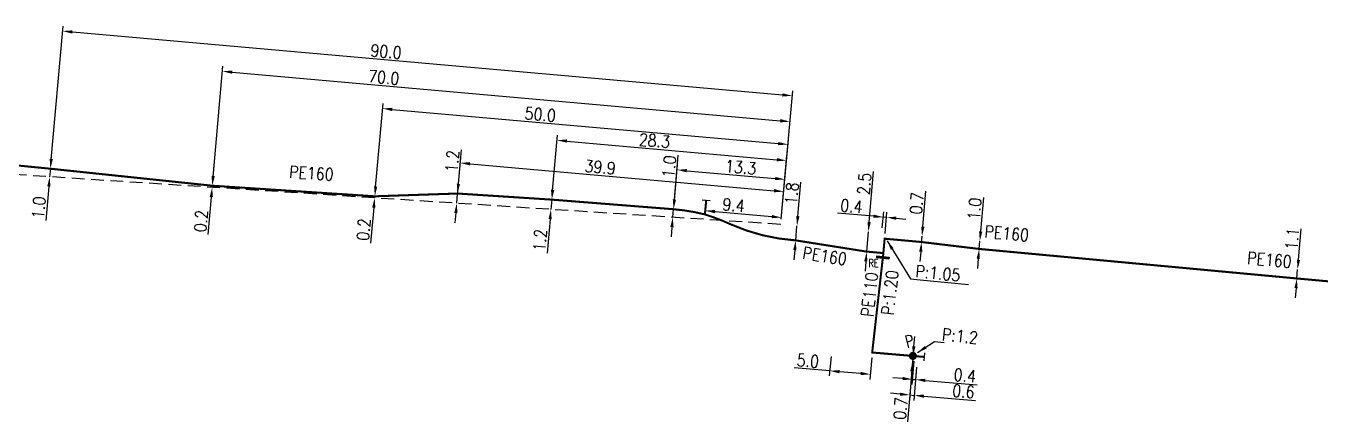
# Model space of a CAD drawing. Header units: millimetres. Extents: x 145011 to 146000, y 128282 to 128813.
# Drawn here: x 145840.1 to 146000.1, y 128367.5 to 128416.1 of the extents above; entities that cross this region are included whole.
import ezdxf
from ezdxf.enums import TextEntityAlignment as Align

# ---------------------------------------------------------------- set-up
doc = ezdxf.new("R2010")
doc.units = ezdxf.units.MM
doc.header["$PDMODE"] = 34
doc.linetypes.add('HIDDEN2', pattern=[4.7625, 3.175, -1.5875])
doc.linetypes.add('L_100_PE', pattern=[14, 10, -1.5, 1, -1.5])
doc.layers.get('0').update_dxf_attribs({"linetype": 'CONTINUOUS'})
doc.layers.get('DEFPOINTS').update_dxf_attribs({"linetype": 'CONTINUOUS'})
for name, color, linetype in [('L_140', 3, 'CONTINUOUS'), ('L_300', 7, 'CONTINUOUS'), ('L_340', 7, 'CONTINUOUS')]:
    doc.layers.add(name, color=color, linetype=linetype)
doc.styles.add('G_ROMANS', font='ROMANS.SHX', dxfattribs={"width": 0.75})
doc.styles.get("Standard").update_dxf_attribs({"font": 'romans.shx', "width": 0.85})
doc.dimstyles.get("Standard").update_dxf_attribs({"dimtxt": 1.5, "dimasz": 1.2, "dimexe": 0.625, "dimexo": 0.625, "dimgap": 0.25, "dimtad": 1, "dimdec": 1, "dimzin": 0, "dimdsep": 46, "dimtxsty": 'Standard', "dimcen": -0.5, "dimadec": 0, "dimazin": 0, "dimtfac": 1, "dimtdec": 1, "dimtmove": 0, "dimatfit": 3, "dimfxl": 0, "dimtolj": 1, "dimtzin": 0, "dimarcsym": 0})

# ---------------------------------------------------------------- blocks, each defined once
blk = doc.blocks.new('L_300_12')
at = {"color": 0, "linetype": 'Continuous', "const_width": 0.497, "flags": 128}
blk.add_lwpolyline([(-0.25, 0, 1), (0.25, 0, 1)], format="xyb", close=True, dxfattribs=at)
at = {"color": 0, "linetype": 'Continuous', "style": 'G_ROMANS', "width": 0.75}
blk.add_text('P', height=1.5, dxfattribs=at).set_placement((0, 1.85), align=Align.MIDDLE)
at = {"color": 0, "linetype": 'Continuous', "style": 'G_ROMANS', "width": 0.75, "flags": 3}
for tag, p in [('DEF_LEG', (0, -5)), ('DEF_COUP', (0, -7.5)), ('DEF_TYPE', (0, -10))]:
    blk.add_attdef(tag, text='', height=1.2, dxfattribs=at).set_placement(p, align=Align.MIDDLE)
blk = doc.blocks.new('L_340_07')
at = {"color": 0, "linetype": 'Continuous', "const_width": 0.25, "flags": 128}
blk.add_lwpolyline([(0, 0), (1.25, 0)], dxfattribs=at)
at = {"color": 0, "linetype": 'Continuous', "flags": 128}
blk.add_lwpolyline([(1.25, -0.5), (1.25, 0.5)], dxfattribs=at)
at = {"color": 0, "linetype": 'Continuous', "style": 'G_ROMANS', "width": 0.75, "flags": 3}
for tag, p in [('DEF_LEG', (0.72, -3.47)), ('DEF_COUP', (0.72, -5.97)), ('DEF_TYPE', (0.72, -8.47))]:
    blk.add_attdef(tag, text='', height=1.2, dxfattribs=at).set_placement(p, align=Align.MIDDLE)
blk = doc.blocks.new('L_340_20')
at = {"linetype": 'Continuous'}
blk.add_hatch(color=0, dxfattribs=at).paths.add_polyline_path([(0.125, 0.75), (-0.125, 0.75), (-0.125, -0.75), (0.125, -0.75)])
at = {"color": 0, "linetype": 'Continuous'}
blk.add_lwpolyline([(-0.125, 0.75), (0.125, 0.75), (0.125, -0.75), (-0.125, -0.75)], close=True, dxfattribs=at)
at = {"color": 0, "linetype": 'Continuous', "width": 0.75}
for tag, height, flags, p in [('RE', 1.5, 8, (0, 3)), ('DEF_LEG', 1.2, 3, (0, -5)), ('DEF_COUP', 1.2, 3, (0, -7.5)), ('DEF_TYPE', 1.2, 3, (0, -10))]:
    blk.add_attdef(tag, text='', height=height, dxfattribs=dict(at, flags=flags)).set_placement(p, align=Align.MIDDLE)
blk = doc.blocks.new('*D50')
at = {"layer": 'DEFPOINTS', "color": 0, "linetype": 'Continuous', "transparency": 16777216}
for p in [(145933.91, 128404.39), (145862.94, 128396.51), (145932.79, 128391.76)]:
    blk.add_point(p, dxfattribs=at)
at = {"layer": 'L_140', "color": 0, "linetype": 'Continuous', "lineweight": -2, "transparency": 16777216}
for p, q in [((145862.99, 128397.13), (145864.24, 128411.2)), ((145865.38, 128410.47), (145932.71, 128404.5)), ((145932.84, 128392.39), (145933.96, 128405.02))]:
    blk.add_line(p, q, dxfattribs=at)
at = {"layer": 'L_140', "color": 0, "linetype": 'Continuous', "transparency": 16777216}
for points in [[(145865.4, 128410.67), (145865.36, 128410.27), (145864.18, 128410.58)], [(145932.73, 128404.7), (145932.7, 128404.3), (145933.91, 128404.39)]]:
    blk.add_solid(points, dxfattribs=at)
at = {"layer": 'L_140', "color": 0, "linetype": 'Continuous', "transparency": 16777216, "insert": (145884.01, 128409.82), "char_height": 1.5, "attachment_point": 5, "rotation": 354.9341}
blk.add_mtext('\\A1;70.0', dxfattribs=at)
blk = doc.blocks.new('*D51')
at = {"layer": 'DEFPOINTS', "color": 0, "linetype": 'Continuous', "transparency": 16777216}
for p in [(145933.66, 128401.58), (145882.9, 128395.21), (145932.79, 128391.76)]:
    blk.add_point(p, dxfattribs=at)
at = {"layer": 'L_140', "color": 0, "linetype": 'Continuous', "lineweight": -2, "transparency": 16777216}
for p, q in [((145882.95, 128395.83), (145883.91, 128406.62)), ((145885.05, 128405.89), (145932.46, 128401.69)), ((145932.84, 128392.39), (145933.71, 128402.21))]:
    blk.add_line(p, q, dxfattribs=at)
at = {"layer": 'L_140', "color": 0, "linetype": 'Continuous', "transparency": 16777216}
for points in [[(145885.07, 128406.09), (145885.03, 128405.69), (145883.85, 128406)], [(145932.48, 128401.89), (145932.45, 128401.49), (145933.66, 128401.58)]]:
    blk.add_solid(points, dxfattribs=at)
at = {"layer": 'L_140', "color": 0, "linetype": 'Continuous', "transparency": 16777216, "insert": (145903.23, 128405.28), "char_height": 1.5, "attachment_point": 5, "rotation": 354.9341}
blk.add_mtext('\\A1;50.0', dxfattribs=at)
blk = doc.blocks.new('*D52')
at = {"layer": 'DEFPOINTS', "color": 0, "linetype": 'Continuous', "transparency": 16777216}
for p in [(145934.19, 128407.57), (145843.04, 128398.6), (145932.79, 128391.76)]:
    blk.add_point(p, dxfattribs=at)
at = {"layer": 'L_140', "color": 0, "linetype": 'Continuous', "lineweight": -2, "transparency": 16777216}
for p, q in [((145843.1, 128399.23), (145844.6, 128416.14)), ((145845.74, 128415.41), (145932.99, 128407.67)), ((145932.84, 128392.39), (145934.25, 128408.19))]:
    blk.add_line(p, q, dxfattribs=at)
at = {"layer": 'L_140', "color": 0, "linetype": 'Continuous', "transparency": 16777216}
for points in [[(145845.75, 128415.61), (145845.72, 128415.21), (145844.54, 128415.52)], [(145933.01, 128407.87), (145932.98, 128407.47), (145934.19, 128407.57)]]:
    blk.add_solid(points, dxfattribs=at)
at = {"layer": 'L_140', "color": 0, "linetype": 'Continuous', "transparency": 16777216, "insert": (145884.28, 128413), "char_height": 1.5, "attachment_point": 5, "rotation": 354.9341}
blk.add_mtext('\\A1;90.0', dxfattribs=at)
blk = doc.blocks.new('*D66')
at = {"layer": 'DEFPOINTS', "color": 0, "linetype": 'Continuous', "transparency": 16777216}
for p in [(145842.95, 128397.61), (145842.95, 128397.61), (145843.04, 128398.6)]:
    blk.add_point(p, dxfattribs=at)
at = {"layer": 'L_140', "color": 0, "linetype": 'Continuous', "lineweight": -2, "transparency": 16777216}
for p, q in [((145843.15, 128399.8), (145843.25, 128401)), ((145843.04, 128398.6), (145842.95, 128397.61)), ((145842.85, 128396.41), (145842.48, 128392.24))]:
    blk.add_line(p, q, dxfattribs=at)
at = {"layer": 'L_140', "color": 0, "linetype": 'Continuous', "transparency": 16777216}
for points in [[(145842.95, 128399.82), (145843.35, 128399.78), (145843.04, 128398.6)], [(145842.65, 128396.43), (145843.05, 128396.4), (145842.95, 128397.61)]]:
    blk.add_solid(points, dxfattribs=at)
at = {"layer": 'L_140', "color": 0, "linetype": 'Continuous', "transparency": 16777216, "insert": (145841.61, 128393.82), "char_height": 1.5, "attachment_point": 5, "rotation": 84.9341}
blk.add_mtext('\\A1;1.0', dxfattribs=at)
blk = doc.blocks.new('*D68')
at = {"layer": 'DEFPOINTS', "color": 0, "linetype": 'Continuous', "transparency": 16777216}
for p in [(145862.92, 128396.31), (145862.92, 128396.31), (145862.94, 128396.51)]:
    blk.add_point(p, dxfattribs=at)
at = {"layer": 'L_140', "color": 0, "linetype": 'Continuous', "lineweight": -2, "transparency": 16777216}
for p, q in [((145863.04, 128397.7), (145863.15, 128398.9)), ((145862.94, 128396.51), (145862.92, 128396.31)), ((145862.81, 128395.11), (145862.4, 128390.51))]:
    blk.add_line(p, q, dxfattribs=at)
at = {"layer": 'L_140', "color": 0, "linetype": 'Continuous', "transparency": 16777216}
for points in [[(145862.84, 128397.72), (145863.24, 128397.69), (145862.94, 128396.51)], [(145862.61, 128395.13), (145863.01, 128395.1), (145862.92, 128396.31)]]:
    blk.add_solid(points, dxfattribs=at)
at = {"layer": 'L_140', "color": 0, "linetype": 'Continuous', "transparency": 16777216, "insert": (145861.55, 128392.17), "char_height": 1.5, "attachment_point": 5, "rotation": 84.9341}
blk.add_mtext('\\A1;0.2', dxfattribs=at)
blk = doc.blocks.new('*D69')
at = {"layer": 'DEFPOINTS', "color": 0, "linetype": 'Continuous', "transparency": 16777216}
for p in [(145882.88, 128395.01), (145882.88, 128395.01), (145882.9, 128395.21)]:
    blk.add_point(p, dxfattribs=at)
at = {"layer": 'L_140', "color": 0, "linetype": 'Continuous', "lineweight": -2, "transparency": 16777216}
for p, q in [((145883, 128396.41), (145883.11, 128397.6)), ((145882.9, 128395.21), (145882.88, 128395.01)), ((145882.77, 128393.82), (145882.39, 128389.46))]:
    blk.add_line(p, q, dxfattribs=at)
at = {"layer": 'L_140', "color": 0, "linetype": 'Continuous', "transparency": 16777216}
for points in [[(145882.81, 128396.42), (145883.2, 128396.39), (145882.9, 128395.21)], [(145882.58, 128393.83), (145882.97, 128393.8), (145882.88, 128395.01)]]:
    blk.add_solid(points, dxfattribs=at)
at = {"layer": 'L_140', "color": 0, "linetype": 'Continuous', "transparency": 16777216, "insert": (145881.53, 128391.13), "char_height": 1.5, "attachment_point": 5, "rotation": 84.9341}
blk.add_mtext('\\A1;0.2', dxfattribs=at)
blk = doc.blocks.new('*D121')
at = {"layer": 'DEFPOINTS', "color": 0, "linetype": 'Continuous', "transparency": 16777216}
for p in [(145996.28, 128386.21), (145996.28, 128386.21), (145996.18, 128385.11)]:
    blk.add_point(p, dxfattribs=at)
at = {"layer": 'L_140', "color": 0, "linetype": 'Continuous', "lineweight": -2, "transparency": 16777216}
for p, q in [((145996.38, 128387.4), (145996.72, 128391.21)), ((145996.18, 128385.11), (145996.28, 128386.21)), ((145996.08, 128383.92), (145995.97, 128382.72))]:
    blk.add_line(p, q, dxfattribs=at)
at = {"layer": 'L_140', "color": 0, "linetype": 'Continuous', "transparency": 16777216}
for points in [[(145996.19, 128387.42), (145996.58, 128387.39), (145996.28, 128386.21)], [(145995.88, 128383.94), (145996.28, 128383.9), (145996.18, 128385.11)]]:
    blk.add_solid(points, dxfattribs=at)
at = {"layer": 'L_140', "color": 0, "linetype": 'Continuous', "transparency": 16777216, "insert": (145995.61, 128390), "char_height": 1.5, "attachment_point": 5, "rotation": 84.9342}
blk.add_mtext('\\A1;1.1', dxfattribs=at)
blk = doc.blocks.new('*D122')
at = {"layer": 'DEFPOINTS', "color": 0, "linetype": 'Continuous', "transparency": 16777216}
for p in [(145957.23, 128389.69), (145957.23, 128389.69), (145957.15, 128388.74)]:
    blk.add_point(p, dxfattribs=at)
at = {"layer": 'L_140', "color": 0, "linetype": 'Continuous', "lineweight": -2, "transparency": 16777216}
for p, q in [((145957.34, 128390.89), (145957.71, 128395.06)), ((145957.15, 128388.74), (145957.23, 128389.69)), ((145957.04, 128387.55), (145956.94, 128386.35))]:
    blk.add_line(p, q, dxfattribs=at)
at = {"layer": 'L_140', "color": 0, "linetype": 'Continuous', "transparency": 16777216}
for points in [[(145957.14, 128390.9), (145957.54, 128390.87), (145957.23, 128389.69)], [(145956.84, 128387.57), (145957.24, 128387.53), (145957.15, 128388.74)]]:
    blk.add_solid(points, dxfattribs=at)
at = {"layer": 'L_140', "color": 0, "linetype": 'Continuous', "transparency": 16777216, "insert": (145956.58, 128393.66), "char_height": 1.5, "attachment_point": 5, "rotation": 84.9342}
blk.add_mtext('\\A1;1.0', dxfattribs=at)
blk = doc.blocks.new('*D123')
at = {"layer": 'DEFPOINTS', "color": 0, "linetype": 'Continuous', "transparency": 16777216}
for p in [(145945.37, 128392.65), (145945.2, 128390.71), (145945.54, 128390)]:
    blk.add_point(p, dxfattribs=at)
at = {"layer": 'L_140', "color": 0, "linetype": 'Continuous', "lineweight": -2, "transparency": 16777216}
for p, q in [((145944.18, 128392.76), (145939.76, 128393.15)), ((145945.25, 128391.33), (145945.43, 128393.28)), ((145945.77, 128392.62), (145945.37, 128392.65)), ((145945.59, 128390.62), (145945.82, 128393.24)), ((145946.96, 128392.51), (145948.16, 128392.41))]:
    blk.add_line(p, q, dxfattribs=at)
at = {"layer": 'L_140', "color": 0, "linetype": 'Continuous', "transparency": 16777216}
for points in [[(145944.19, 128392.96), (145944.16, 128392.56), (145945.37, 128392.65)], [(145946.98, 128392.71), (145946.95, 128392.31), (145945.77, 128392.62)]]:
    blk.add_solid(points, dxfattribs=at)
at = {"layer": 'L_140', "color": 0, "linetype": 'Continuous', "transparency": 16777216, "insert": (145941.46, 128394), "char_height": 1.5, "attachment_point": 5, "rotation": 354.9342}
blk.add_mtext('\\A1;0.4', dxfattribs=at)
blk = doc.blocks.new('*D124')
at = {"layer": 'DEFPOINTS', "color": 0, "linetype": 'Continuous', "transparency": 16777216}
for p in [(145943.54, 128390.85), (145943.54, 128390.85), (145943.33, 128388.41)]:
    blk.add_point(p, dxfattribs=at)
at = {"layer": 'L_140', "color": 0, "linetype": 'Continuous', "lineweight": -2, "transparency": 16777216}
for p, q in [((145943.64, 128392.05), (145944.17, 128398.24)), ((145943.33, 128388.41), (145943.54, 128390.85)), ((145943.23, 128387.21), (145943.13, 128386.02))]:
    blk.add_line(p, q, dxfattribs=at)
at = {"layer": 'L_140', "color": 0, "linetype": 'Continuous', "transparency": 16777216}
for points in [[(145943.44, 128392.06), (145943.84, 128392.03), (145943.54, 128390.85)], [(145943.03, 128387.23), (145943.43, 128387.2), (145943.33, 128388.41)]]:
    blk.add_solid(points, dxfattribs=at)
at = {"layer": 'L_140', "color": 0, "linetype": 'Continuous', "transparency": 16777216, "insert": (145943.04, 128396.75), "char_height": 1.5, "attachment_point": 5, "rotation": 85.1527}
blk.add_mtext('\\A1;2.5', dxfattribs=at)
blk = doc.blocks.new('*D125')
at = {"layer": 'DEFPOINTS', "color": 0, "linetype": 'Continuous', "transparency": 16777216}
for p in [(145950.07, 128389.59), (145950.13, 128390.29), (145950.13, 128390.29)]:
    blk.add_point(p, dxfattribs=at)
at = {"layer": 'L_140', "color": 0, "linetype": 'Continuous', "lineweight": -2, "transparency": 16777216}
for p, q in [((145950.23, 128391.49), (145950.6, 128395.84)), ((145950.07, 128389.59), (145950.13, 128390.29)), ((145949.97, 128388.4), (145949.87, 128387.2))]:
    blk.add_line(p, q, dxfattribs=at)
at = {"layer": 'L_140', "color": 0, "linetype": 'Continuous', "transparency": 16777216}
for points in [[(145950.03, 128391.5), (145950.43, 128391.47), (145950.13, 128390.29)], [(145949.77, 128388.42), (145950.17, 128388.38), (145950.07, 128389.59)]]:
    blk.add_solid(points, dxfattribs=at)
at = {"layer": 'L_140', "color": 0, "linetype": 'Continuous', "transparency": 16777216, "insert": (145949.47, 128394.35), "char_height": 1.5, "attachment_point": 5, "rotation": 85.1527}
blk.add_mtext('\\A1;0.7', dxfattribs=at)
blk = doc.blocks.new('*D126')
at = {"layer": 'DEFPOINTS', "color": 0, "linetype": 'Continuous', "transparency": 16777216}
for p in [(145934.77, 128391.58), (145934.77, 128391.58), (145934.61, 128389.79)]:
    blk.add_point(p, dxfattribs=at)
at = {"layer": 'L_140', "color": 0, "linetype": 'Continuous', "lineweight": -2, "transparency": 16777216}
for p, q in [((145934.88, 128392.78), (145935.26, 128396.95)), ((145934.61, 128389.79), (145934.77, 128391.58)), ((145934.5, 128388.6), (145934.39, 128387.4))]:
    blk.add_line(p, q, dxfattribs=at)
at = {"layer": 'L_140', "color": 0, "linetype": 'Continuous', "transparency": 16777216}
for points in [[(145934.68, 128392.8), (145935.08, 128392.76), (145934.77, 128391.58)], [(145934.3, 128388.61), (145934.7, 128388.58), (145934.61, 128389.79)]]:
    blk.add_solid(points, dxfattribs=at)
at = {"layer": 'L_140', "color": 0, "linetype": 'Continuous', "transparency": 16777216, "insert": (145934.12, 128395.55), "char_height": 1.5, "attachment_point": 5, "rotation": 84.831}
blk.add_mtext('\\A1;1.8', dxfattribs=at)
blk = doc.blocks.new('*D127')
at = {"layer": 'DEFPOINTS', "color": 0, "linetype": 'Continuous', "transparency": 16777216}
for p in [(145933.28, 128397.29), (145919.6, 128393.62), (145932.79, 128391.76)]:
    blk.add_point(p, dxfattribs=at)
at = {"layer": 'L_140', "color": 0, "linetype": 'Continuous', "lineweight": -2, "transparency": 16777216}
for p, q in [((145919.66, 128394.25), (145920.09, 128399.09)), ((145921.23, 128398.36), (145932.08, 128397.4)), ((145932.84, 128392.39), (145933.33, 128397.91))]:
    blk.add_line(p, q, dxfattribs=at)
at = {"layer": 'L_140', "color": 0, "linetype": 'Continuous', "transparency": 16777216}
for points in [[(145921.24, 128398.56), (145921.21, 128398.16), (145920.03, 128398.46)], [(145932.1, 128397.6), (145932.07, 128397.2), (145933.28, 128397.29)]]:
    blk.add_solid(points, dxfattribs=at)
at = {"layer": 'L_140', "color": 0, "linetype": 'Continuous', "transparency": 16777216, "insert": (145927.86, 128398.77), "char_height": 1.5, "attachment_point": 5, "rotation": 354.9341}
blk.add_mtext('\\A1;13.3', dxfattribs=at)
blk = doc.blocks.new('*D128')
at = {"layer": 'DEFPOINTS', "color": 0, "linetype": 'Continuous', "transparency": 16777216}
for p in [(145933.48, 128399.6), (145904.65, 128394.8), (145932.79, 128391.76)]:
    blk.add_point(p, dxfattribs=at)
at = {"layer": 'L_140', "color": 0, "linetype": 'Continuous', "lineweight": -2, "transparency": 16777216}
for p, q in [((145904.7, 128395.42), (145905.35, 128402.72)), ((145906.49, 128402), (145932.29, 128399.71)), ((145932.84, 128392.39), (145933.54, 128400.23))]:
    blk.add_line(p, q, dxfattribs=at)
at = {"layer": 'L_140', "color": 0, "linetype": 'Continuous', "transparency": 16777216}
for points in [[(145906.51, 128402.2), (145906.47, 128401.8), (145905.29, 128402.1)], [(145932.31, 128399.91), (145932.27, 128399.51), (145933.48, 128399.6)]]:
    blk.add_solid(points, dxfattribs=at)
at = {"layer": 'L_140', "color": 0, "linetype": 'Continuous', "transparency": 16777216, "insert": (145917.26, 128402.05), "char_height": 1.5, "attachment_point": 5, "rotation": 354.9341}
blk.add_mtext('\\A1;28.3', dxfattribs=at)
blk = doc.blocks.new('*D129')
at = {"layer": 'DEFPOINTS', "color": 0, "linetype": 'Continuous', "transparency": 16777216}
for p in [(145933.15, 128395.79), (145892.96, 128394.35), (145932.79, 128391.76)]:
    blk.add_point(p, dxfattribs=at)
at = {"layer": 'L_140', "color": 0, "linetype": 'Continuous', "lineweight": -2, "transparency": 16777216}
for p, q in [((145893.02, 128394.98), (145893.46, 128399.94)), ((145894.6, 128399.21), (145931.95, 128395.9)), ((145932.84, 128392.39), (145933.2, 128396.41))]:
    blk.add_line(p, q, dxfattribs=at)
at = {"layer": 'L_140', "color": 0, "linetype": 'Continuous', "transparency": 16777216}
for points in [[(145894.61, 128399.41), (145894.58, 128399.01), (145893.4, 128399.31)], [(145931.97, 128396.1), (145931.93, 128395.7), (145933.15, 128395.79)]]:
    blk.add_solid(points, dxfattribs=at)
at = {"layer": 'L_140', "color": 0, "linetype": 'Continuous', "transparency": 16777216, "insert": (145910.59, 128398.79), "char_height": 1.5, "attachment_point": 5, "rotation": 354.9341}
blk.add_mtext('\\A1;39.9', dxfattribs=at)
blk = doc.blocks.new('*D130')
at = {"layer": 'DEFPOINTS', "color": 0, "linetype": 'Continuous', "transparency": 16777216}
for p in [(145919.51, 128392.63), (145919.51, 128392.63), (145919.6, 128393.62)]:
    blk.add_point(p, dxfattribs=at)
at = {"layer": 'L_140', "color": 0, "linetype": 'Continuous', "lineweight": -2, "transparency": 16777216}
for p, q in [((145919.71, 128394.82), (145920.19, 128400.26)), ((145919.51, 128392.63), (145919.6, 128393.62)), ((145919.41, 128391.43), (145919.3, 128390.24))]:
    blk.add_line(p, q, dxfattribs=at)
at = {"layer": 'L_140', "color": 0, "linetype": 'Continuous', "transparency": 16777216}
for points in [[(145919.51, 128394.84), (145919.91, 128394.8), (145919.6, 128393.62)], [(145919.21, 128391.45), (145919.61, 128391.41), (145919.51, 128392.63)]]:
    blk.add_solid(points, dxfattribs=at)
at = {"layer": 'L_140', "color": 0, "linetype": 'Continuous', "transparency": 16777216, "insert": (145919.06, 128398.86), "char_height": 1.5, "attachment_point": 5, "rotation": 84.9341}
blk.add_mtext('\\A1;1.0', dxfattribs=at)
blk = doc.blocks.new('*D131')
at = {"layer": 'DEFPOINTS', "color": 0, "linetype": 'Continuous', "transparency": 16777216}
for p in [(145904.65, 128394.8), (145904.54, 128393.6), (145904.54, 128393.6)]:
    blk.add_point(p, dxfattribs=at)
at = {"layer": 'L_140', "color": 0, "linetype": 'Continuous', "lineweight": -2, "transparency": 16777216}
for p, q in [((145904.75, 128395.99), (145904.86, 128397.19)), ((145904.02, 128394.85), (145904.02, 128394.85)), ((145904.65, 128394.8), (145904.54, 128393.6)), ((145903.92, 128393.66), (145903.92, 128393.66)), ((145904.43, 128392.41), (145904.06, 128388.23))]:
    blk.add_line(p, q, dxfattribs=at)
at = {"layer": 'L_140', "color": 0, "linetype": 'Continuous', "transparency": 16777216}
for points in [[(145904.55, 128396.01), (145904.95, 128395.97), (145904.65, 128394.8)], [(145904.24, 128392.42), (145904.63, 128392.39), (145904.54, 128393.6)]]:
    blk.add_solid(points, dxfattribs=at)
at = {"layer": 'L_140', "color": 0, "linetype": 'Continuous', "transparency": 16777216, "insert": (145903.2, 128389.81), "char_height": 1.5, "attachment_point": 5, "rotation": 84.9341}
blk.add_mtext('\\A1;1.2', dxfattribs=at)
blk = doc.blocks.new('*D132')
at = {"layer": 'DEFPOINTS', "color": 0, "linetype": 'Continuous', "transparency": 16777216}
for p in [(145892.96, 128394.35), (145892.96, 128394.35), (145893.07, 128395.55)]:
    blk.add_point(p, dxfattribs=at)
at = {"layer": 'L_140', "color": 0, "linetype": 'Continuous', "lineweight": -2, "transparency": 16777216}
for p, q in [((145893.17, 128396.75), (145893.54, 128400.92)), ((145892.96, 128394.35), (145893.07, 128395.55)), ((145892.86, 128393.16), (145892.75, 128391.96))]:
    blk.add_line(p, q, dxfattribs=at)
at = {"layer": 'L_140', "color": 0, "linetype": 'Continuous', "transparency": 16777216}
for points in [[(145892.97, 128396.76), (145893.37, 128396.73), (145893.07, 128395.55)], [(145892.66, 128393.18), (145893.06, 128393.14), (145892.96, 128394.35)]]:
    blk.add_solid(points, dxfattribs=at)
at = {"layer": 'L_140', "color": 0, "linetype": 'Continuous', "transparency": 16777216, "insert": (145892.42, 128399.52), "char_height": 1.5, "attachment_point": 5, "rotation": 84.9341}
blk.add_mtext('\\A1;1.2', dxfattribs=at)
blk = doc.blocks.new('*D133')
at = {"layer": 'DEFPOINTS', "color": 0, "linetype": 'Continuous', "transparency": 16777216}
for p in [(145939, 128376.15), (145944.01, 128376.01), (145938.8, 128373.75)]:
    blk.add_point(p, dxfattribs=at)
at = {"layer": 'L_140', "color": 0, "linetype": 'Continuous', "lineweight": -2, "transparency": 16777216}
for p, q in [((145938.95, 128375.53), (145938.74, 128373.13)), ((145943.96, 128375.39), (145943.72, 128372.7)), ((145938.8, 128373.75), (145934.44, 128374.13)), ((145942.58, 128373.43), (145939.99, 128373.65))]:
    blk.add_line(p, q, dxfattribs=at)
at = {"layer": 'L_140', "color": 0, "linetype": 'Continuous', "transparency": 16777216}
for points in [[(145940.01, 128373.85), (145939.97, 128373.45), (145938.8, 128373.75)], [(145942.6, 128373.63), (145942.57, 128373.23), (145943.78, 128373.33)]]:
    blk.add_solid(points, dxfattribs=at)
at = {"layer": 'L_140', "color": 0, "linetype": 'Continuous', "transparency": 16777216, "insert": (145936.11, 128374.99), "char_height": 1.5, "attachment_point": 5, "rotation": 355.0721}
blk.add_mtext('\\A1;5.0', dxfattribs=at)
blk = doc.blocks.new('*D134')
at = {"layer": 'DEFPOINTS', "color": 0, "linetype": 'Continuous', "transparency": 16777216}
for p in [(145949.18, 128375.57), (145949.52, 128374.84), (145949.34, 128372.68)]:
    blk.add_point(p, dxfattribs=at)
at = {"layer": 'L_340', "color": 0, "linetype": 'Continuous', "lineweight": -2, "transparency": 16777216}
for p, q in [((145949.13, 128374.95), (145948.89, 128372.09)), ((145949.47, 128374.22), (145949.29, 128372.06)), ((145947.74, 128372.81), (145946.55, 128372.91)), ((145948.94, 128372.71), (145949.34, 128372.68)), ((145950.53, 128372.58), (145956.92, 128372.04))]:
    blk.add_line(p, q, dxfattribs=at)
at = {"layer": 'L_340', "color": 0, "linetype": 'Continuous', "transparency": 16777216}
for points in [[(145947.76, 128373.01), (145947.73, 128372.61), (145948.94, 128372.71)], [(145950.55, 128372.78), (145950.52, 128372.38), (145949.34, 128372.68)]]:
    blk.add_solid(points, dxfattribs=at)
at = {"layer": 'L_340', "color": 0, "linetype": 'Continuous', "transparency": 16777216, "insert": (145955.4, 128373.18), "char_height": 1.5, "attachment_point": 5, "rotation": 355.2225}
blk.add_mtext('\\A1;0.4', dxfattribs=at)
blk = doc.blocks.new('*D135')
at = {"layer": 'DEFPOINTS', "color": 0, "linetype": 'Continuous', "transparency": 16777216}
for p in [(145949.03, 128375.58), (145948.97, 128374.88), (145948.97, 128374.88)]:
    blk.add_point(p, dxfattribs=at)
at = {"layer": 'L_300', "color": 0, "linetype": 'Continuous', "lineweight": -2, "transparency": 16777216}
for p, q in [((145949.13, 128376.77), (145949.23, 128377.97)), ((145948.41, 128375.63), (145948.41, 128375.63)), ((145949.03, 128375.58), (145948.97, 128374.88)), ((145948.35, 128374.93), (145948.35, 128374.93)), ((145948.87, 128373.68), (145948.35, 128367.47))]:
    blk.add_line(p, q, dxfattribs=at)
at = {"layer": 'L_300', "color": 0, "linetype": 'Continuous', "transparency": 16777216}
for points in [[(145948.93, 128376.79), (145949.33, 128376.76), (145949.03, 128375.58)], [(145948.67, 128373.7), (145949.07, 128373.67), (145948.97, 128374.88)]]:
    blk.add_solid(points, dxfattribs=at)
at = {"layer": 'L_300', "color": 0, "linetype": 'Continuous', "transparency": 16777216, "insert": (145947.49, 128369.13), "char_height": 1.5, "attachment_point": 5, "rotation": 85.2225}
blk.add_mtext('\\A1;0.7', dxfattribs=at)
blk = doc.blocks.new('*D218')
at = {"layer": 'DEFPOINTS', "color": 0, "linetype": 'Continuous', "transparency": 16777216}
for p in [(145923.5, 128393.44), (145932.86, 128392.61), (145932.79, 128391.76)]:
    blk.add_point(p, dxfattribs=at)
at = {"layer": 'L_340', "color": 0, "linetype": 'Continuous', "lineweight": -2, "transparency": 16777216}
for p, q in [((145924.7, 128393.33), (145931.67, 128392.71)), ((145932.84, 128392.39), (145932.92, 128393.23))]:
    blk.add_line(p, q, dxfattribs=at)
at = {"layer": 'L_340', "color": 0, "linetype": 'Continuous', "transparency": 16777216}
for points in [[(145924.71, 128393.53), (145924.68, 128393.13), (145923.5, 128393.44)], [(145931.69, 128392.91), (145931.65, 128392.51), (145932.86, 128392.61)]]:
    blk.add_solid(points, dxfattribs=at)
at = {"layer": 'L_340', "color": 0, "linetype": 'Continuous', "transparency": 16777216, "insert": (145926.98, 128394.13), "char_height": 1.5, "attachment_point": 5, "rotation": 354.9341}
blk.add_mtext('\\A1;9.4', dxfattribs=at)
blk = doc.blocks.new('*D219')
at = {"layer": 'DEFPOINTS', "color": 0, "linetype": 'Continuous', "transparency": 16777216}
for p in [(145949.03, 128375.58), (145949.52, 128374.84), (145949.18, 128370.74)]:
    blk.add_point(p, dxfattribs=at)
at = {"layer": 'L_300', "color": 0, "linetype": 'Continuous', "lineweight": -2, "transparency": 16777216}
for p, q in [((145948.98, 128374.96), (145948.58, 128370.16)), ((145949.47, 128374.22), (145949.12, 128370.12)), ((145947.43, 128370.89), (145946.24, 128370.99)), ((145948.63, 128370.79), (145949.18, 128370.74)), ((145950.37, 128370.64), (145956.72, 128370.11))]:
    blk.add_line(p, q, dxfattribs=at)
at = {"layer": 'L_300', "color": 0, "linetype": 'Continuous', "transparency": 16777216}
for points in [[(145947.45, 128371.08), (145947.42, 128370.69), (145948.63, 128370.79)], [(145950.39, 128370.84), (145950.36, 128370.44), (145949.18, 128370.74)]]:
    blk.add_solid(points, dxfattribs=at)
at = {"layer": 'L_300', "color": 0, "linetype": 'Continuous', "transparency": 16777216, "insert": (145955.22, 128371.24), "char_height": 1.5, "attachment_point": 5, "rotation": 355.2225}
blk.add_mtext('\\A1;0.6', dxfattribs=at)

msp = doc.modelspace()

# ---------------------------------------------------------------- linework, layer by layer
at = {"layer": 'L_140', "linetype": 'L_100_PE', "const_width": 0.25}
msp.add_lwpolyline([(145893.07, 128395.55), (145882.9, 128395.21), (145862.94, 128396.51), (145843.04, 128398.6), (145798.31, 128403.02), (145778.81, 128405.49), (145766.48, 128405.29), (145756.38, 128403.44), (145746.29, 128401.9), (145741.41, 128402.14), (145728.66, 128402.83), (145727.16, 128402.91), (145722.26, 128402.81), (145716.74, 128403.17), (145716.74, 128403.17), (145715.84, 128403.6), (145713.43, 128404.75), (145707.03, 128405.4), (145694.09, 128406.07)], dxfattribs=at)
at = {"layer": 'L_140', "color": 7, "linetype": 'HIDDEN2', "ltscale": 0.5, "flags": 128}
msp.add_lwpolyline([(145932.79, 128391.76), (145746.39, 128403.89)], dxfattribs=at)
at = {"layer": 'L_140', "linetype": 'L_100_PE', "flags": 128}
msp.add_lwpolyline([(145945.38, 128388.23, 0.25, 0.25, 0), (145943.33, 128388.41, 0.25, 0.25, 0), (145934.61, 128389.79, 0.25, 0.25, -0.088244), (145926.62, 128391.77, 0.25, 0.25, 0.032638), (145923.46, 128392.98, 0.25, 0.25, 0.041551), (145919.6, 128393.62, 0.25, 0.25, 0), (145904.65, 128394.8, 0.25, 0.25, 0), (145893.07, 128395.55, 0.25, 0.25, 0), (145893.07, 128395.55, 0, 0, 0)], format="xyseb", dxfattribs=at)
at = {"layer": 'L_140', "linetype": 'L_100_PE', "const_width": 0.25, "flags": 128}
for points in [[(145923.46, 128392.98), (145923.5, 128393.44)], [(145949.18, 128375.57), (145944.01, 128376.01), (145945.38, 128388.23), (145945.54, 128390), (145950.07, 128389.59), (145957.15, 128388.74), (145996.18, 128385.11), (146000, 128384.76)]]:
    msp.add_lwpolyline(points, dxfattribs=at)

# ---------------------------------------------------------------- block references
at = {"layer": 'L_300', "rotation": 13.34399891805144}
msp.add_blockref('L_300_12', (145949.01, 128375.59), dxfattribs=at)
at = {"layer": 'L_340'}
for p, rotation in [((145923.5, 128393.44), 84.93411467158685), ((145949.18, 128375.57), 355.0721351868116)]:
    msp.add_blockref('L_340_07', p, dxfattribs=dict(at, rotation=rotation))
ref = msp.add_blockref('L_340_20', (145945.32, 128387.67), dxfattribs=dict(at, rotation=83.5982187135964))
ref.add_attrib('RE', 'RE', dxfattribs={"layer": '0', "color": 0, "linetype": 'Continuous', "height": 1, "width": 0.75, "flags": 8}).set_placement((145944.18, 128387), align=Align.MIDDLE)

# ---------------------------------------------------------------- texts
at = {"layer": 'L_140', "linetype": 'Continuous', "width": 0.85}
for s, rotation, p in [('PE160', 356.2766, (145872.34, 128397.48)), ('PE160', 354.831, (145957.75, 128390.15)), ('PE160', 351.0053, (145935.36, 128387.56)), ('PE160', 354.831, (145990.03, 128386.9)), ('PE110', 83.5982, (145944.13, 128380.34))]:
    msp.add_text(s, height=1.5, rotation=rotation, dxfattribs=at).set_placement(p)
at = {"layer": 'L_140', "linetype": 'Continuous', "char_height": 1.5, "attachment_point": 9}
for s, insert, rotation in [('P:1.05', (145954.76, 128384.74), 354.4846), ('P:1.20', (145947.25, 128386.02), 83.5982)]:
    msp.add_mtext(s, dxfattribs=dict(at, insert=insert, rotation=rotation))
at = {"layer": 'L_300', "linetype": 'Continuous', "insert": (145952.68, 128379.01), "char_height": 1.5, "attachment_point": 1, "rotation": 353.8986}
msp.add_mtext('\\A1;P:1.2', dxfattribs=at)

# ---------------------------------------------------------------- dimensions: what is measured, and where the dimension line sits
at = {"layer": 'L_140', "linetype": 'Continuous'}
for base, p1, p2, angle, picture, middle in [((145934.19, 128407.57), (145843.04, 128398.6), (145932.79, 128391.76), 174.9341, '*D52', (145884.19, 128412)), ((145933.91, 128404.39), (145862.94, 128396.51), (145932.79, 128391.76), 174.9341, '*D50', (145883.92, 128408.83)), ((145933.66, 128401.58), (145882.9, 128395.21), (145932.79, 128391.76), 174.9341, '*D51', (145903.14, 128404.29)), ((145933.48, 128399.6), (145904.65, 128394.8), (145932.79, 128391.76), 174.9341, '*D128', (145917.17, 128401.05)), ((145842.95, 128397.61), (145843.04, 128398.6), (145842.95, 128397.61), 84.9341, '*D66', (145842.61, 128393.73)), ((145892.96, 128394.35), (145893.07, 128395.55), (145892.96, 128394.35), 84.9341, '*D132', (145893.41, 128399.43)), ((145933.15, 128395.79), (145892.96, 128394.35), (145932.79, 128391.76), 174.9341, '*D129', (145910.5, 128397.8)), ((145919.51, 128392.63), (145919.6, 128393.62), (145919.51, 128392.63), 84.9341, '*D130', (145920.06, 128398.78)), ((145933.28, 128397.29), (145919.6, 128393.62), (145932.79, 128391.76), 174.9341, '*D127', (145927.77, 128397.78)), ((145862.92, 128396.31), (145862.94, 128396.51), (145862.92, 128396.31), 84.9341, '*D68', (145862.54, 128392.08)), ((145882.88, 128395.01), (145882.9, 128395.21), (145882.88, 128395.01), 84.9341, '*D69', (145882.53, 128391.04)), ((145943.54, 128390.85), (145943.33, 128388.41), (145943.54, 128390.85), 265.1527, '*D124', (145944.03, 128396.66)), ((145904.54, 128393.6), (145904.65, 128394.8), (145904.54, 128393.6), 84.9341, '*D131', (145904.2, 128389.72)), ((145934.77, 128391.58), (145934.61, 128389.79), (145934.77, 128391.58), 264.831, '*D126', (145935.12, 128395.46)), ((145950.13, 128390.29), (145950.07, 128389.59), (145950.13, 128390.29), 265.1527, '*D125', (145950.47, 128394.26)), ((145945.37, 128392.65), (145945.54, 128390), (145945.2, 128390.71), 354.9342, '*D123', (145941.37, 128393.01)), ((145957.23, 128389.69), (145957.15, 128388.74), (145957.23, 128389.69), 264.9342, '*D122', (145957.58, 128393.57)), ((145996.28, 128386.21), (145996.18, 128385.11), (145996.28, 128386.21), 264.9342, '*D121', (145996.61, 128389.91)), ((145938.8, 128373.75), (145944.01, 128376.01), (145939, 128376.15), 355.0721, '*D133', (145936.02, 128373.99))]:
    dim = msp.add_linear_dim(base=base, p1=p1, p2=p2, angle=angle, dimstyle='Standard', dxfattribs=at)
    dim.commit()
    dim.dimension.update_dxf_attribs({"geometry": picture, "text_midpoint": middle, "dimtype": 160})
at = {"layer": 'L_300', "linetype": 'Continuous'}
for base, p2, angle, picture, middle in [((145948.97, 128374.88), (145948.97, 128374.88), 85.2225, '*D135', (145948.48, 128369.05)), ((145949.18, 128370.74), (145949.52, 128374.84), 175.2225, '*D219', (145955.14, 128370.24))]:
    dim = msp.add_linear_dim(base=base, p1=(145949.03, 128375.58), p2=p2, angle=angle, dimstyle='Standard', dxfattribs=at)
    dim.commit()
    dim.dimension.update_dxf_attribs({"geometry": picture, "text_midpoint": middle, "dimtype": 160})
at = {"layer": 'L_340', "linetype": 'Continuous'}
for base, p1, p2, angle, picture, middle in [((145932.86, 128392.61), (145923.5, 128393.44), (145932.79, 128391.76), 174.9341, '*D218', (145926.9, 128393.14)), ((145949.34, 128372.68), (145949.18, 128375.57), (145949.52, 128374.84), 175.2225, '*D134', (145955.31, 128372.18))]:
    dim = msp.add_linear_dim(base=base, p1=p1, p2=p2, angle=angle, dimstyle='Standard', dxfattribs=at)
    dim.commit()
    dim.dimension.update_dxf_attribs({"geometry": picture, "text_midpoint": middle, "dimtype": 160})

# ---------------------------------------------------------------- leaders
at = {"layer": 'L_140', "linetype": 'Continuous', "annotation_type": 0, "has_hookline": 1, "hookline_direction": 0, "text_width": 5.71, "horizontal_direction": (0.99537, -0.096114, 0)}
msp.add_leader([(145945.85, 128389.75), (145948.72, 128385.07), (145949.91, 128384.96)], dimstyle='Standard', dxfattribs=at)
at = {"layer": 'L_300', "linetype": 'Continuous'}
msp.add_leader([(145949.58, 128376), (145951.68, 128377.35), (145952.87, 128377.23)], dimstyle='Standard', dxfattribs=at)

doc.saveas('drawing.dxf')
